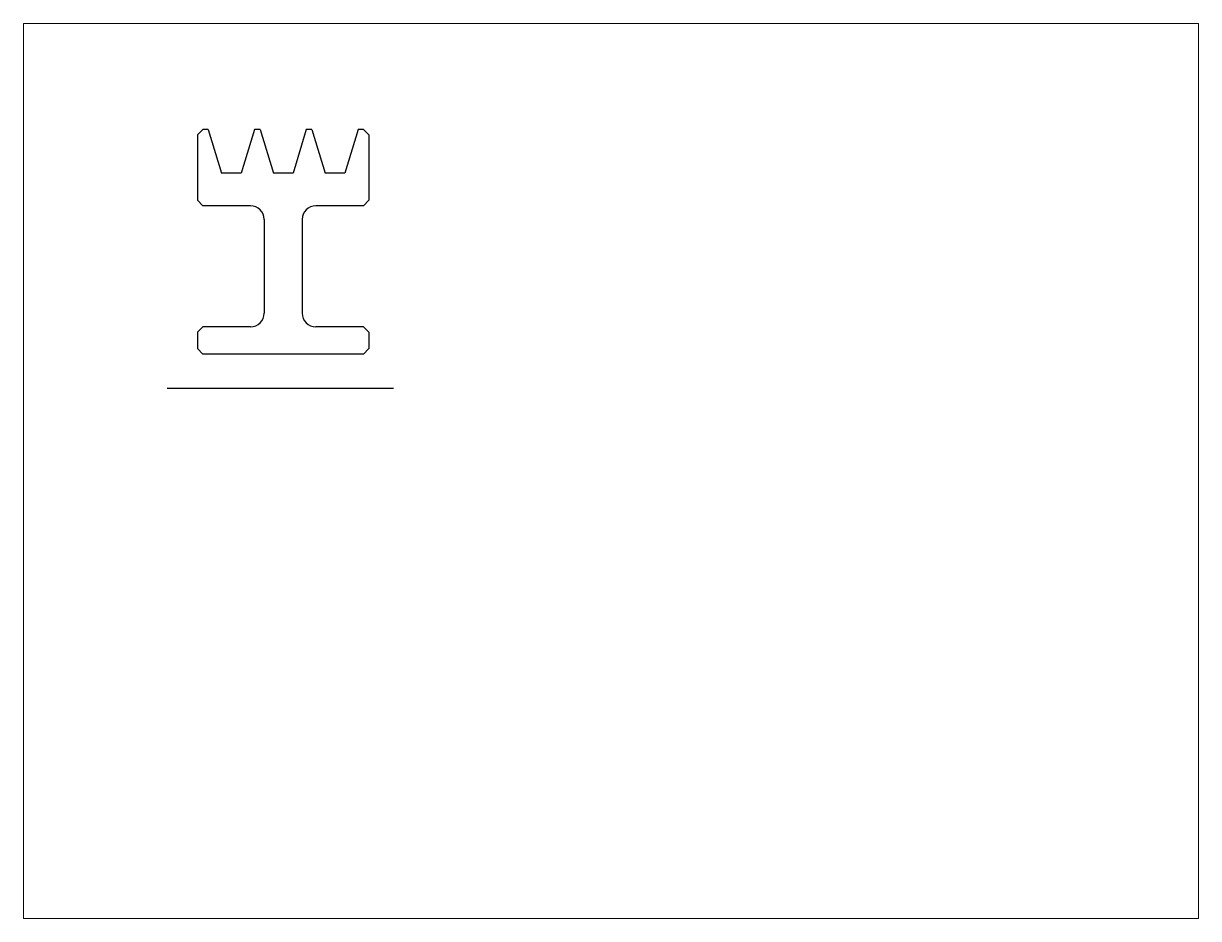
# Paper-space layout '布局1' of a CAD drawing. Header units: millimetres. Extents: x 27 to 240, y 20 to 183.
# The model-space entities are those that its viewports show. They can reach past a viewport. Long polylines and large blocks are cut down to what shows.
import ezdxf

# ---------------------------------------------------------------- set-up
doc = ezdxf.new("R2010")
doc.units = ezdxf.units.MM
doc.header["$LTSCALE"] = 0.4
doc.linetypes.add('CENTER', pattern=[50.8, 31.75, -6.35, 6.35, -6.35])
for name, color, linetype in [('中心线', 1, 'CENTER'), ('剖面线', 1, 'Continuous'), ('粗实线', 7, 'Continuous')]:
    doc.layers.add(name, color=color, linetype=linetype)

msp = doc.modelspace()

# ---------------------------------------------------------------- linework, layer by layer
at = {"layer": '中心线', "color": 7, "linetype": 'ByBlock', "lineweight": 30}
msp.add_line((47.01, 178.96), (130.06, 178.96), dxfattribs=at)
at = {"layer": '剖面线', "color": 7, "lineweight": 30}
for p, q in [((82.58, 240.96), (82.58, 206.46)), ((96.58, 240.96), (96.58, 206.46))]:
    msp.add_line(p, q, dxfattribs=at)
at = {"layer": '粗实线', "color": 7, "lineweight": 30}
for p, q in [((58.08, 271.96), (60.08, 273.96)), ((58.08, 271.96), (58.08, 247.96)), ((62.08, 273.96), (60.08, 273.96)), ((62.08, 273.96), (66.97, 257.96)), ((79.08, 273.96), (74.19, 257.96)), ((81.08, 273.96), (79.08, 273.96)), ((81.08, 273.96), (85.97, 257.96)), ((98.08, 273.96), (93.19, 257.96)), ((100.08, 273.96), (98.08, 273.96)), ((100.08, 273.96), (104.97, 257.96)), ((117.08, 273.96), (112.19, 257.96)), ((119.08, 273.96), (117.08, 273.96)), ((119.08, 273.96), (121.08, 271.96)), ((121.08, 271.96), (121.08, 247.96)), ((74.19, 257.96), (66.97, 257.96)), ((93.19, 257.96), (85.97, 257.96)), ((112.19, 257.96), (104.97, 257.96)), ((58.08, 247.96), (60.08, 245.96)), ((121.08, 247.96), (119.08, 245.96)), ((77.58, 245.96), (60.08, 245.96)), ((119.08, 245.96), (101.58, 245.96)), ((60.08, 201.46), (58.08, 199.46)), ((58.08, 199.46), (58.08, 193.46)), ((77.58, 201.46), (60.08, 201.46)), ((119.08, 201.46), (101.58, 201.46)), ((119.08, 201.46), (121.08, 199.46)), ((121.08, 199.46), (121.08, 193.46)), ((58.08, 193.46), (60.08, 191.46)), ((119.08, 191.46), (60.08, 191.46)), ((119.08, 191.46), (121.08, 193.46))]:
    msp.add_line(p, q, dxfattribs=at)
for centre, start, end in [((77.58, 240.96), 0, 90), ((101.58, 240.96), 90, 180), ((77.58, 206.46), 270, 0), ((101.58, 206.46), 180, 270)]:
    msp.add_arc(centre, 5, start, end, dxfattribs=at)

psp = doc.layouts.new('布局1')

# ---------------------------------------------------------------- viewports
at = {"layer": '0'}
psp.add_viewport(center=(133.35, 101.6), size=(213.36, 162.56), view_center_point=(210, 148.5), view_height=328.8479, dxfattribs=at)

doc.saveas('drawing.dxf')
